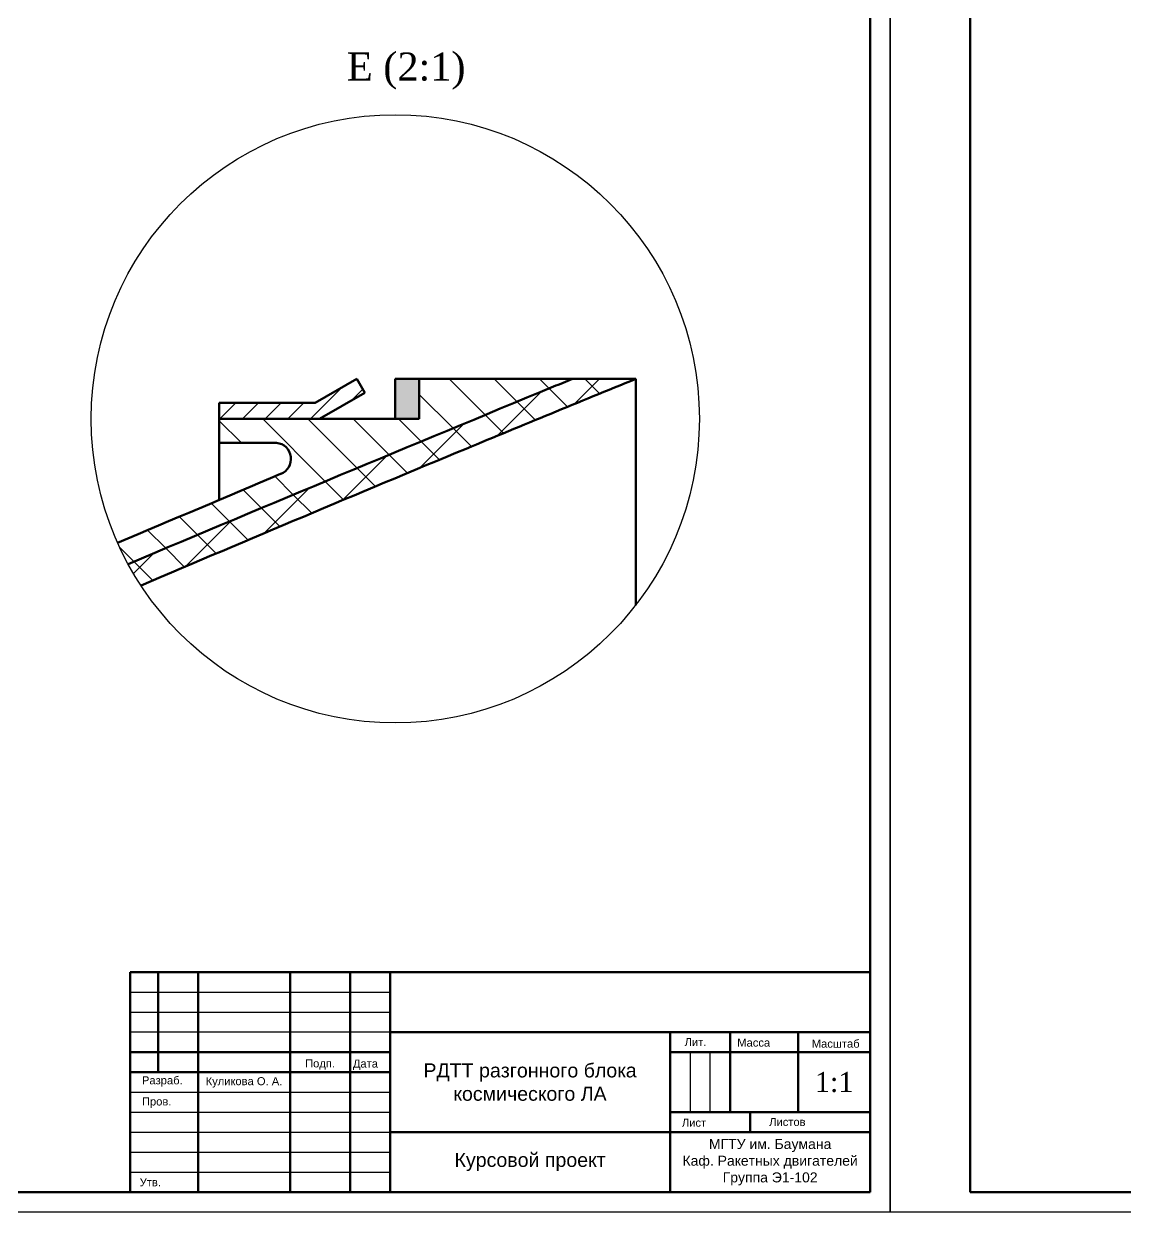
# Paper-space layout 'Лист1' of a CAD drawing. Header units: millimetres. Extents: x -4940 to -1389, y -1786 to 3462.
# Drawn here: x -2633.1 to -2357.8, y -970.2 to -673.2 of the extents above; entities that cross this region are included whole.
import ezdxf

# ---------------------------------------------------------------- set-up
doc = ezdxf.new("R2010")
doc.units = ezdxf.units.MM

psp = doc.layouts.new('Лист1')

# ---------------------------------------------------------------- hatches: boundary and pattern name
h = psp.add_hatch()
h.set_pattern_fill('_USER', color=5, scale=8, angle=315, style=0, pattern_type=0)
h.set_pattern_definition([(315, (5479.4404, 7512.189), (5.656854, 5.656854), [])])
edge = h.paths.add_edge_path()
edge.add_line((-2607.041, -808.23), (-2607.19, -808.293))
edge.add_line((-2607.19, -808.293), (-2606.638, -808.06))
edge.add_line((-2606.638, -808.06), (-2606.086, -807.827))
edge.add_line((-2606.086, -807.827), (-2605.534, -807.595))
edge.add_line((-2605.534, -807.595), (-2604.981, -807.362))
edge.add_line((-2604.981, -807.362), (-2604.429, -807.13))
edge.add_line((-2604.429, -807.13), (-2603.877, -806.898))
edge.add_line((-2603.877, -806.898), (-2603.325, -806.665))
edge.add_line((-2603.325, -806.665), (-2602.773, -806.433))
edge.add_line((-2602.773, -806.433), (-2602.22, -806.2))
edge.add_line((-2602.22, -806.2), (-2601.668, -805.968))
edge.add_line((-2601.668, -805.968), (-2601.116, -805.736))
edge.add_line((-2601.116, -805.736), (-2600.563, -805.503))
edge.add_line((-2600.563, -805.503), (-2600.011, -805.271))
edge.add_line((-2600.011, -805.271), (-2599.459, -805.039))
edge.add_line((-2599.459, -805.039), (-2598.907, -804.806))
edge.add_line((-2598.907, -804.806), (-2598.354, -804.574))
edge.add_line((-2598.354, -804.574), (-2597.802, -804.342))
edge.add_line((-2597.802, -804.342), (-2597.25, -804.11))
edge.add_line((-2597.25, -804.11), (-2596.697, -803.878))
edge.add_line((-2596.697, -803.878), (-2596.145, -803.645))
edge.add_line((-2596.145, -803.645), (-2595.592, -803.413))
edge.add_line((-2595.592, -803.413), (-2595.04, -803.181))
edge.add_line((-2595.04, -803.181), (-2594.488, -802.949))
edge.add_line((-2594.488, -802.949), (-2593.935, -802.717))
edge.add_line((-2593.935, -802.717), (-2593.383, -802.485))
edge.add_line((-2593.383, -802.485), (-2592.83, -802.253))
edge.add_line((-2592.83, -802.253), (-2592.278, -802.021))
edge.add_line((-2592.278, -802.021), (-2591.726, -801.789))
edge.add_line((-2591.726, -801.789), (-2591.173, -801.557))
edge.add_line((-2591.173, -801.557), (-2590.621, -801.325))
edge.add_line((-2590.621, -801.325), (-2590.068, -801.093))
edge.add_line((-2590.068, -801.093), (-2589.516, -800.861))
edge.add_line((-2589.516, -800.861), (-2588.963, -800.629))
edge.add_line((-2588.963, -800.629), (-2588.411, -800.397))
edge.add_line((-2588.411, -800.397), (-2587.858, -800.165))
edge.add_line((-2587.858, -800.165), (-2587.305, -799.934))
edge.add_line((-2587.305, -799.934), (-2586.753, -799.702))
edge.add_line((-2586.753, -799.702), (-2586.2, -799.47))
edge.add_line((-2586.2, -799.47), (-2585.648, -799.238))
edge.add_line((-2585.648, -799.238), (-2585.095, -799.006))
edge.add_line((-2585.095, -799.006), (-2584.543, -798.775))
edge.add_line((-2584.543, -798.775), (-2583.99, -798.543))
edge.add_line((-2583.99, -798.543), (-2583.437, -798.311))
edge.add_line((-2583.437, -798.311), (-2582.885, -798.08))
edge.add_line((-2582.885, -798.08), (-2582.332, -797.848))
edge.add_line((-2582.332, -797.848), (-2581.779, -797.616))
edge.add_line((-2581.779, -797.616), (-2581.227, -797.385))
edge.add_line((-2581.227, -797.385), (-2580.674, -797.153))
edge.add_line((-2580.674, -797.153), (-2580.121, -796.922))
edge.add_line((-2580.121, -796.922), (-2579.569, -796.69))
edge.add_line((-2579.569, -796.69), (-2579.016, -796.459))
edge.add_line((-2579.016, -796.459), (-2578.463, -796.227))
edge.add_line((-2578.463, -796.227), (-2577.91, -795.996))
edge.add_line((-2577.91, -795.996), (-2577.358, -795.764))
edge.add_line((-2577.358, -795.764), (-2576.805, -795.533))
edge.add_line((-2576.805, -795.533), (-2576.252, -795.301))
edge.add_line((-2576.252, -795.301), (-2575.699, -795.07))
edge.add_line((-2575.699, -795.07), (-2575.147, -794.838))
edge.add_line((-2575.147, -794.838), (-2574.594, -794.607))
edge.add_line((-2574.594, -794.607), (-2574.041, -794.376))
edge.add_line((-2574.041, -794.376), (-2573.488, -794.144))
edge.add_line((-2573.488, -794.144), (-2572.935, -793.913))
edge.add_line((-2572.935, -793.913), (-2572.382, -793.682))
edge.add_line((-2572.382, -793.682), (-2571.83, -793.45))
edge.add_line((-2571.83, -793.45), (-2571.277, -793.219))
edge.add_line((-2571.277, -793.219), (-2570.724, -792.988))
edge.add_line((-2570.724, -792.988), (-2570.171, -792.757))
edge.add_line((-2570.171, -792.757), (-2569.618, -792.526))
edge.add_line((-2569.618, -792.526), (-2569.065, -792.294))
edge.add_line((-2569.065, -792.294), (-2568.512, -792.063))
edge.add_line((-2568.512, -792.063), (-2567.959, -791.832))
edge.add_line((-2567.959, -791.832), (-2567.406, -791.601))
edge.add_line((-2567.406, -791.601), (-2566.853, -791.37))
edge.add_line((-2566.853, -791.37), (-2566.3, -791.139))
edge.add_line((-2566.3, -791.139), (-2565.747, -790.908))
edge.add_line((-2565.747, -790.908), (-2565.194, -790.677))
edge.add_line((-2565.194, -790.677), (-2564.641, -790.446))
edge.add_line((-2564.641, -790.446), (-2564.088, -790.215))
edge.add_line((-2564.088, -790.215), (-2563.535, -789.984))
edge.add_line((-2563.535, -789.984), (-2562.982, -789.753))
edge.add_line((-2562.982, -789.753), (-2562.429, -789.522))
edge.add_line((-2562.429, -789.522), (-2561.876, -789.291))
edge.add_line((-2561.876, -789.291), (-2561.323, -789.06))
edge.add_line((-2561.323, -789.06), (-2560.77, -788.829))
edge.add_line((-2560.77, -788.829), (-2560.217, -788.598))
edge.add_line((-2560.217, -788.598), (-2559.664, -788.368))
edge.add_line((-2559.664, -788.368), (-2559.111, -788.137))
edge.add_line((-2559.111, -788.137), (-2558.558, -787.906))
edge.add_line((-2558.558, -787.906), (-2558.004, -787.675))
edge.add_line((-2558.004, -787.675), (-2557.451, -787.445))
edge.add_line((-2557.451, -787.445), (-2556.898, -787.214))
edge.add_line((-2556.898, -787.214), (-2556.345, -786.983))
edge.add_line((-2556.345, -786.983), (-2555.792, -786.752))
edge.add_line((-2555.792, -786.752), (-2555.238, -786.522))
edge.add_line((-2555.238, -786.522), (-2554.685, -786.291))
edge.add_line((-2554.685, -786.291), (-2554.132, -786.06))
edge.add_line((-2554.132, -786.06), (-2553.579, -785.83))
edge.add_line((-2553.579, -785.83), (-2553.026, -785.599))
edge.add_line((-2553.026, -785.599), (-2552.472, -785.369))
edge.add_line((-2552.472, -785.369), (-2551.919, -785.138))
edge.add_line((-2551.919, -785.138), (-2551.366, -784.908))
edge.add_line((-2551.366, -784.908), (-2550.812, -784.677))
edge.add_line((-2550.812, -784.677), (-2550.259, -784.447))
edge.add_line((-2550.259, -784.447), (-2549.706, -784.216))
edge.add_line((-2549.706, -784.216), (-2549.153, -783.986))
edge.add_line((-2549.153, -783.986), (-2548.599, -783.755))
edge.add_line((-2548.599, -783.755), (-2548.046, -783.525))
edge.add_line((-2548.046, -783.525), (-2547.493, -783.294))
edge.add_line((-2547.493, -783.294), (-2546.939, -783.064))
edge.add_line((-2546.939, -783.064), (-2546.386, -782.834))
edge.add_line((-2546.386, -782.834), (-2545.832, -782.603))
edge.add_line((-2545.832, -782.603), (-2545.279, -782.373))
edge.add_line((-2545.279, -782.373), (-2544.726, -782.143))
edge.add_line((-2544.726, -782.143), (-2544.172, -781.912))
edge.add_line((-2544.172, -781.912), (-2543.619, -781.682))
edge.add_line((-2543.619, -781.682), (-2543.065, -781.452))
edge.add_line((-2543.065, -781.452), (-2542.512, -781.222))
edge.add_line((-2542.512, -781.222), (-2541.958, -780.991))
edge.add_line((-2541.958, -780.991), (-2541.405, -780.761))
edge.add_line((-2541.405, -780.761), (-2540.851, -780.531))
edge.add_line((-2540.851, -780.531), (-2540.298, -780.301))
edge.add_line((-2540.298, -780.301), (-2539.744, -780.071))
edge.add_line((-2539.744, -780.071), (-2539.191, -779.841))
edge.add_line((-2539.191, -779.841), (-2538.637, -779.611))
edge.add_line((-2538.637, -779.611), (-2538.084, -779.381))
edge.add_line((-2538.084, -779.381), (-2537.53, -779.15))
edge.add_line((-2537.53, -779.15), (-2536.977, -778.92))
edge.add_line((-2536.977, -778.92), (-2536.423, -778.69))
edge.add_line((-2536.423, -778.69), (-2535.869, -778.46))
edge.add_line((-2535.869, -778.46), (-2535.316, -778.23))
edge.add_line((-2535.316, -778.23), (-2534.762, -778.001))
edge.add_line((-2534.762, -778.001), (-2534.209, -777.771))
edge.add_line((-2534.209, -777.771), (-2533.655, -777.541))
edge.add_line((-2533.655, -777.541), (-2533.101, -777.311))
edge.add_line((-2533.101, -777.311), (-2532.548, -777.081))
edge.add_line((-2532.548, -777.081), (-2531.994, -776.851))
edge.add_line((-2531.994, -776.851), (-2531.44, -776.621))
edge.add_line((-2531.44, -776.621), (-2530.887, -776.391))
edge.add_line((-2530.887, -776.391), (-2530.333, -776.162))
edge.add_line((-2530.333, -776.162), (-2529.779, -775.932))
edge.add_line((-2529.779, -775.932), (-2529.225, -775.702))
edge.add_line((-2529.225, -775.702), (-2528.672, -775.472))
edge.add_line((-2528.672, -775.472), (-2528.118, -775.243))
edge.add_line((-2528.118, -775.243), (-2527.564, -775.013))
edge.add_line((-2527.564, -775.013), (-2527.01, -774.783))
edge.add_line((-2527.01, -774.783), (-2526.457, -774.554))
edge.add_line((-2526.457, -774.554), (-2525.903, -774.324))
edge.add_line((-2525.903, -774.324), (-2525.349, -774.094))
edge.add_line((-2525.349, -774.094), (-2524.795, -773.865))
edge.add_line((-2524.795, -773.865), (-2524.241, -773.635))
edge.add_line((-2524.241, -773.635), (-2523.687, -773.405))
edge.add_line((-2523.687, -773.405), (-2523.134, -773.176))
edge.add_line((-2523.134, -773.176), (-2522.58, -772.946))
edge.add_line((-2522.58, -772.946), (-2522.026, -772.717))
edge.add_line((-2522.026, -772.717), (-2521.472, -772.487))
edge.add_line((-2521.472, -772.487), (-2520.918, -772.258))
edge.add_line((-2520.918, -772.258), (-2520.364, -772.028))
edge.add_line((-2520.364, -772.028), (-2519.81, -771.799))
edge.add_line((-2519.81, -771.799), (-2519.256, -771.57))
edge.add_line((-2519.256, -771.57), (-2518.702, -771.34))
edge.add_line((-2518.702, -771.34), (-2518.148, -771.111))
edge.add_line((-2518.148, -771.111), (-2517.594, -770.881))
edge.add_line((-2517.594, -770.881), (-2517.04, -770.652))
edge.add_line((-2517.04, -770.652), (-2516.486, -770.423))
edge.add_line((-2516.486, -770.423), (-2515.932, -770.193))
edge.add_line((-2515.932, -770.193), (-2515.378, -769.964))
edge.add_line((-2515.378, -769.964), (-2514.824, -769.735))
edge.add_line((-2514.824, -769.735), (-2514.27, -769.506))
edge.add_line((-2514.27, -769.506), (-2513.716, -769.276))
edge.add_line((-2513.716, -769.276), (-2513.162, -769.047))
edge.add_line((-2513.162, -769.047), (-2512.608, -768.818))
edge.add_line((-2512.608, -768.818), (-2512.054, -768.589))
edge.add_line((-2512.054, -768.589), (-2511.5, -768.36))
edge.add_line((-2511.5, -768.36), (-2510.946, -768.13))
edge.add_line((-2510.946, -768.13), (-2510.392, -767.901))
edge.add_line((-2510.392, -767.901), (-2509.838, -767.672))
edge.add_line((-2509.838, -767.672), (-2509.284, -767.443))
edge.add_line((-2509.284, -767.443), (-2508.729, -767.214))
edge.add_line((-2508.729, -767.214), (-2508.175, -766.985))
edge.add_line((-2508.175, -766.985), (-2507.621, -766.756))
edge.add_line((-2507.621, -766.756), (-2507.067, -766.527))
edge.add_line((-2507.067, -766.527), (-2506.513, -766.298))
edge.add_line((-2506.513, -766.298), (-2505.958, -766.069))
edge.add_line((-2505.958, -766.069), (-2505.404, -765.84))
edge.add_line((-2505.404, -765.84), (-2504.85, -765.611))
edge.add_line((-2504.85, -765.611), (-2504.296, -765.382))
edge.add_line((-2504.296, -765.382), (-2503.742, -765.153))
edge.add_line((-2503.742, -765.153), (-2503.187, -764.924))
edge.add_line((-2503.187, -764.924), (-2502.633, -764.696))
edge.add_line((-2502.633, -764.696), (-2502.079, -764.467))
edge.add_line((-2502.079, -764.467), (-2501.524, -764.238))
edge.add_line((-2501.524, -764.238), (-2500.97, -764.009))
edge.add_line((-2500.97, -764.009), (-2500.416, -763.78))
edge.add_line((-2500.416, -763.78), (-2499.861, -763.552))
edge.add_line((-2499.861, -763.552), (-2499.307, -763.323))
edge.add_line((-2499.307, -763.323), (-2498.753, -763.094))
edge.add_line((-2498.753, -763.094), (-2498.198, -762.865))
edge.add_line((-2498.198, -762.865), (-2497.644, -762.637))
edge.add_line((-2497.644, -762.637), (-2497.09, -762.408))
edge.add_line((-2497.09, -762.408), (-2496.535, -762.179))
edge.add_line((-2496.535, -762.179), (-2495.981, -761.951))
edge.add_line((-2495.981, -761.951), (-2534.259, -761.951))
edge.add_line((-2534.259, -761.951), (-2534.259, -771.951))
edge.add_line((-2534.259, -771.951), (-2584.259, -771.951))
edge.add_line((-2584.259, -771.951), (-2584.259, -777.951))
edge.add_line((-2584.259, -777.951), (-2569.969, -777.951))
edge.add_arc((-2570.353, -781.951), 4.018, -69.02114, 84.51367, ccw=False)
edge.add_line((-2568.915, -785.703), (-2568.975, -785.728))
edge.add_line((-2568.975, -785.728), (-2569.035, -785.754))
edge.add_line((-2569.035, -785.754), (-2569.095, -785.779))
edge.add_line((-2569.095, -785.779), (-2569.154, -785.804))
edge.add_line((-2569.154, -785.804), (-2569.214, -785.83))
edge.add_line((-2569.214, -785.83), (-2569.274, -785.855))
edge.add_line((-2569.274, -785.855), (-2569.334, -785.881))
edge.add_line((-2569.334, -785.881), (-2569.394, -785.906))
edge.add_line((-2569.394, -785.906), (-2569.454, -785.931))
edge.add_line((-2569.454, -785.931), (-2569.514, -785.957))
edge.add_line((-2569.514, -785.957), (-2569.574, -785.982))
edge.add_line((-2569.574, -785.982), (-2569.634, -786.008))
edge.add_line((-2569.634, -786.008), (-2569.694, -786.033))
edge.add_line((-2569.694, -786.033), (-2569.754, -786.059))
edge.add_line((-2569.754, -786.059), (-2569.814, -786.084))
edge.add_line((-2569.814, -786.084), (-2569.874, -786.109))
edge.add_line((-2569.874, -786.109), (-2569.933, -786.135))
edge.add_line((-2569.933, -786.135), (-2569.993, -786.16))
edge.add_line((-2569.993, -786.16), (-2570.053, -786.186))
edge.add_line((-2570.053, -786.186), (-2570.113, -786.211))
edge.add_line((-2570.113, -786.211), (-2570.173, -786.236))
edge.add_line((-2570.173, -786.236), (-2570.233, -786.262))
edge.add_line((-2570.233, -786.262), (-2570.293, -786.287))
edge.add_line((-2570.293, -786.287), (-2570.353, -786.313))
edge.add_line((-2570.353, -786.313), (-2570.413, -786.338))
edge.add_line((-2570.413, -786.338), (-2570.473, -786.364))
edge.add_line((-2570.473, -786.364), (-2570.533, -786.389))
edge.add_line((-2570.533, -786.389), (-2570.593, -786.414))
edge.add_line((-2570.593, -786.414), (-2570.653, -786.44))
edge.add_line((-2570.653, -786.44), (-2570.712, -786.465))
edge.add_line((-2570.712, -786.465), (-2570.772, -786.491))
edge.add_line((-2570.772, -786.491), (-2570.832, -786.516))
edge.add_line((-2570.832, -786.516), (-2570.892, -786.541))
edge.add_line((-2570.892, -786.541), (-2570.952, -786.567))
edge.add_line((-2570.952, -786.567), (-2571.012, -786.592))
edge.add_line((-2571.012, -786.592), (-2571.072, -786.618))
edge.add_line((-2571.072, -786.618), (-2571.132, -786.643))
edge.add_line((-2571.132, -786.643), (-2571.192, -786.668))
edge.add_line((-2571.192, -786.668), (-2571.252, -786.694))
edge.add_line((-2571.252, -786.694), (-2571.312, -786.719))
edge.add_line((-2571.312, -786.719), (-2571.372, -786.745))
edge.add_line((-2571.372, -786.745), (-2571.432, -786.77))
edge.add_line((-2571.432, -786.77), (-2571.492, -786.795))
edge.add_line((-2571.492, -786.795), (-2571.551, -786.821))
edge.add_line((-2571.551, -786.821), (-2571.611, -786.846))
edge.add_line((-2571.611, -786.846), (-2571.671, -786.872))
edge.add_line((-2571.671, -786.872), (-2571.731, -786.897))
edge.add_line((-2571.731, -786.897), (-2571.791, -786.922))
edge.add_line((-2571.791, -786.922), (-2571.851, -786.948))
edge.add_line((-2571.851, -786.948), (-2571.911, -786.973))
edge.add_line((-2571.911, -786.973), (-2571.971, -786.999))
edge.add_line((-2571.971, -786.999), (-2572.031, -787.024))
edge.add_line((-2572.031, -787.024), (-2572.091, -787.049))
edge.add_line((-2572.091, -787.049), (-2572.151, -787.075))
edge.add_line((-2572.151, -787.075), (-2572.211, -787.1))
edge.add_line((-2572.211, -787.1), (-2572.271, -787.126))
edge.add_line((-2572.271, -787.126), (-2572.331, -787.151))
edge.add_line((-2572.331, -787.151), (-2572.39, -787.176))
edge.add_line((-2572.39, -787.176), (-2572.45, -787.202))
edge.add_line((-2572.45, -787.202), (-2572.51, -787.227))
edge.add_line((-2572.51, -787.227), (-2572.57, -787.253))
edge.add_line((-2572.57, -787.253), (-2572.63, -787.278))
edge.add_line((-2572.63, -787.278), (-2572.69, -787.303))
edge.add_line((-2572.69, -787.303), (-2572.75, -787.329))
edge.add_line((-2572.75, -787.329), (-2572.81, -787.354))
edge.add_line((-2572.81, -787.354), (-2572.87, -787.38))
edge.add_line((-2572.87, -787.38), (-2572.93, -787.405))
edge.add_line((-2572.93, -787.405), (-2572.99, -787.43))
edge.add_line((-2572.99, -787.43), (-2573.05, -787.456))
edge.add_line((-2573.05, -787.456), (-2573.11, -787.481))
edge.add_line((-2573.11, -787.481), (-2573.17, -787.507))
edge.add_line((-2573.17, -787.507), (-2573.229, -787.532))
edge.add_line((-2573.229, -787.532), (-2573.289, -787.557))
edge.add_line((-2573.289, -787.557), (-2573.349, -787.583))
edge.add_line((-2573.349, -787.583), (-2573.409, -787.608))
edge.add_line((-2573.409, -787.608), (-2573.469, -787.634))
edge.add_line((-2573.469, -787.634), (-2573.529, -787.659))
edge.add_line((-2573.529, -787.659), (-2573.589, -787.684))
edge.add_line((-2573.589, -787.684), (-2573.649, -787.71))
edge.add_line((-2573.649, -787.71), (-2573.709, -787.735))
edge.add_line((-2573.709, -787.735), (-2573.769, -787.761))
edge.add_line((-2573.769, -787.761), (-2573.829, -787.786))
edge.add_line((-2573.829, -787.786), (-2573.889, -787.811))
edge.add_line((-2573.889, -787.811), (-2573.949, -787.837))
edge.add_line((-2573.949, -787.837), (-2574.009, -787.862))
edge.add_line((-2574.009, -787.862), (-2574.069, -787.888))
edge.add_line((-2574.069, -787.888), (-2574.128, -787.913))
edge.add_line((-2574.128, -787.913), (-2574.188, -787.938))
edge.add_line((-2574.188, -787.938), (-2574.248, -787.964))
edge.add_line((-2574.248, -787.964), (-2574.308, -787.989))
edge.add_line((-2574.308, -787.989), (-2574.368, -788.014))
edge.add_line((-2574.368, -788.014), (-2574.428, -788.04))
edge.add_line((-2574.428, -788.04), (-2574.488, -788.065))
edge.add_line((-2574.488, -788.065), (-2574.548, -788.091))
edge.add_line((-2574.548, -788.091), (-2574.608, -788.116))
edge.add_line((-2574.608, -788.116), (-2574.668, -788.141))
edge.add_line((-2574.668, -788.141), (-2574.728, -788.167))
edge.add_line((-2574.728, -788.167), (-2574.788, -788.192))
edge.add_line((-2574.788, -788.192), (-2574.848, -788.218))
edge.add_line((-2574.848, -788.218), (-2574.908, -788.243))
edge.add_line((-2574.908, -788.243), (-2574.968, -788.268))
edge.add_line((-2574.968, -788.268), (-2575.028, -788.294))
edge.add_line((-2575.028, -788.294), (-2575.087, -788.319))
edge.add_line((-2575.087, -788.319), (-2575.147, -788.344))
edge.add_line((-2575.147, -788.344), (-2575.207, -788.37))
edge.add_line((-2575.207, -788.37), (-2575.267, -788.395))
edge.add_line((-2575.267, -788.395), (-2575.327, -788.421))
edge.add_line((-2575.327, -788.421), (-2575.387, -788.446))
edge.add_line((-2575.387, -788.446), (-2575.447, -788.471))
edge.add_line((-2575.447, -788.471), (-2575.507, -788.497))
edge.add_line((-2575.507, -788.497), (-2575.567, -788.522))
edge.add_line((-2575.567, -788.522), (-2575.627, -788.547))
edge.add_line((-2575.627, -788.547), (-2575.687, -788.573))
edge.add_line((-2575.687, -788.573), (-2575.747, -788.598))
edge.add_line((-2575.747, -788.598), (-2575.807, -788.624))
edge.add_line((-2575.807, -788.624), (-2575.867, -788.649))
edge.add_line((-2575.867, -788.649), (-2575.927, -788.674))
edge.add_line((-2575.927, -788.674), (-2575.987, -788.7))
edge.add_line((-2575.987, -788.7), (-2576.046, -788.725))
edge.add_line((-2576.046, -788.725), (-2576.106, -788.751))
edge.add_line((-2576.106, -788.751), (-2576.166, -788.776))
edge.add_line((-2576.166, -788.776), (-2576.226, -788.801))
edge.add_line((-2576.226, -788.801), (-2576.286, -788.827))
edge.add_line((-2576.286, -788.827), (-2576.346, -788.852))
edge.add_line((-2576.346, -788.852), (-2576.406, -788.877))
edge.add_line((-2576.406, -788.877), (-2576.466, -788.903))
edge.add_line((-2576.466, -788.903), (-2576.526, -788.928))
edge.add_line((-2576.526, -788.928), (-2576.586, -788.954))
edge.add_line((-2576.586, -788.954), (-2576.646, -788.979))
edge.add_line((-2576.646, -788.979), (-2576.706, -789.004))
edge.add_line((-2576.706, -789.004), (-2576.766, -789.03))
edge.add_line((-2576.766, -789.03), (-2576.826, -789.055))
edge.add_line((-2576.826, -789.055), (-2576.886, -789.08))
edge.add_line((-2576.886, -789.08), (-2576.946, -789.106))
edge.add_line((-2576.946, -789.106), (-2577.006, -789.131))
edge.add_line((-2577.006, -789.131), (-2577.065, -789.157))
edge.add_line((-2577.065, -789.157), (-2577.125, -789.182))
edge.add_line((-2577.125, -789.182), (-2577.185, -789.207))
edge.add_line((-2577.185, -789.207), (-2577.245, -789.233))
edge.add_line((-2577.245, -789.233), (-2577.305, -789.258))
edge.add_line((-2577.305, -789.258), (-2577.365, -789.283))
edge.add_line((-2577.365, -789.283), (-2577.425, -789.309))
edge.add_line((-2577.425, -789.309), (-2577.485, -789.334))
edge.add_line((-2577.485, -789.334), (-2577.545, -789.359))
edge.add_line((-2577.545, -789.359), (-2577.605, -789.385))
edge.add_line((-2577.605, -789.385), (-2577.665, -789.41))
edge.add_line((-2577.665, -789.41), (-2577.725, -789.436))
edge.add_line((-2577.725, -789.436), (-2577.785, -789.461))
edge.add_line((-2577.785, -789.461), (-2577.845, -789.486))
edge.add_line((-2577.845, -789.486), (-2577.905, -789.512))
edge.add_line((-2577.905, -789.512), (-2577.965, -789.537))
edge.add_line((-2577.965, -789.537), (-2578.025, -789.562))
edge.add_line((-2578.025, -789.562), (-2578.085, -789.588))
edge.add_line((-2578.085, -789.588), (-2578.144, -789.613))
edge.add_line((-2578.144, -789.613), (-2578.204, -789.639))
edge.add_line((-2578.204, -789.639), (-2578.264, -789.664))
edge.add_line((-2578.264, -789.664), (-2578.324, -789.689))
edge.add_line((-2578.324, -789.689), (-2578.384, -789.715))
edge.add_line((-2578.384, -789.715), (-2578.444, -789.74))
edge.add_line((-2578.444, -789.74), (-2578.504, -789.765))
edge.add_line((-2578.504, -789.765), (-2578.564, -789.791))
edge.add_line((-2578.564, -789.791), (-2578.624, -789.816))
edge.add_line((-2578.624, -789.816), (-2578.684, -789.841))
edge.add_line((-2578.684, -789.841), (-2578.744, -789.867))
edge.add_line((-2578.744, -789.867), (-2578.804, -789.892))
edge.add_line((-2578.804, -789.892), (-2578.864, -789.918))
edge.add_line((-2578.864, -789.918), (-2578.924, -789.943))
edge.add_line((-2578.924, -789.943), (-2578.984, -789.968))
edge.add_line((-2578.984, -789.968), (-2579.044, -789.994))
edge.add_line((-2579.044, -789.994), (-2579.104, -790.019))
edge.add_line((-2579.104, -790.019), (-2579.164, -790.044))
edge.add_line((-2579.164, -790.044), (-2579.223, -790.07))
edge.add_line((-2579.223, -790.07), (-2579.283, -790.095))
edge.add_line((-2579.283, -790.095), (-2579.343, -790.12))
edge.add_line((-2579.343, -790.12), (-2579.403, -790.146))
edge.add_line((-2579.403, -790.146), (-2579.463, -790.171))
edge.add_line((-2579.463, -790.171), (-2579.523, -790.196))
edge.add_line((-2579.523, -790.196), (-2579.583, -790.222))
edge.add_line((-2579.583, -790.222), (-2579.643, -790.247))
edge.add_line((-2579.643, -790.247), (-2579.703, -790.273))
edge.add_line((-2579.703, -790.273), (-2579.763, -790.298))
edge.add_line((-2579.763, -790.298), (-2579.823, -790.323))
edge.add_line((-2579.823, -790.323), (-2579.883, -790.349))
edge.add_line((-2579.883, -790.349), (-2579.943, -790.374))
edge.add_line((-2579.943, -790.374), (-2580.003, -790.399))
edge.add_line((-2580.003, -790.399), (-2580.063, -790.425))
edge.add_line((-2580.063, -790.425), (-2580.123, -790.45))
edge.add_line((-2580.123, -790.45), (-2580.183, -790.475))
edge.add_line((-2580.183, -790.475), (-2580.243, -790.501))
edge.add_line((-2580.243, -790.501), (-2580.303, -790.526))
edge.add_line((-2580.303, -790.526), (-2580.362, -790.551))
edge.add_line((-2580.362, -790.551), (-2580.422, -790.577))
edge.add_line((-2580.422, -790.577), (-2580.482, -790.602))
edge.add_line((-2580.482, -790.602), (-2580.542, -790.628))
edge.add_line((-2580.542, -790.628), (-2580.602, -790.653))
edge.add_line((-2580.602, -790.653), (-2580.662, -790.678))
edge.add_line((-2580.662, -790.678), (-2580.722, -790.704))
edge.add_line((-2580.722, -790.704), (-2580.782, -790.729))
edge.add_line((-2580.782, -790.729), (-2580.842, -790.754))
edge.add_line((-2580.842, -790.754), (-2580.902, -790.78))
edge.add_line((-2580.902, -790.78), (-2580.962, -790.805))
edge.add_line((-2580.962, -790.805), (-2581.022, -790.83))
edge.add_line((-2581.022, -790.83), (-2581.082, -790.856))
edge.add_line((-2581.082, -790.856), (-2581.142, -790.881))
edge.add_line((-2581.142, -790.881), (-2581.202, -790.906))
edge.add_line((-2581.202, -790.906), (-2581.262, -790.932))
edge.add_line((-2581.262, -790.932), (-2581.322, -790.957))
edge.add_line((-2581.322, -790.957), (-2581.382, -790.982))
edge.add_line((-2581.382, -790.982), (-2581.442, -791.008))
edge.add_line((-2581.442, -791.008), (-2581.502, -791.033))
edge.add_line((-2581.502, -791.033), (-2581.562, -791.058))
edge.add_line((-2581.562, -791.058), (-2581.621, -791.084))
edge.add_line((-2581.621, -791.084), (-2581.681, -791.109))
edge.add_line((-2581.681, -791.109), (-2581.741, -791.135))
edge.add_line((-2581.741, -791.135), (-2581.801, -791.16))
edge.add_line((-2581.801, -791.16), (-2581.861, -791.185))
edge.add_line((-2581.861, -791.185), (-2581.921, -791.211))
edge.add_line((-2581.921, -791.211), (-2581.981, -791.236))
edge.add_line((-2581.981, -791.236), (-2582.041, -791.261))
edge.add_line((-2582.041, -791.261), (-2582.101, -791.287))
edge.add_line((-2582.101, -791.287), (-2582.161, -791.312))
edge.add_line((-2582.161, -791.312), (-2582.221, -791.337))
edge.add_line((-2582.221, -791.337), (-2582.281, -791.363))
edge.add_line((-2582.281, -791.363), (-2582.341, -791.388))
edge.add_line((-2582.341, -791.388), (-2582.401, -791.413))
edge.add_line((-2582.401, -791.413), (-2582.461, -791.439))
edge.add_line((-2582.461, -791.439), (-2582.521, -791.464))
edge.add_line((-2582.521, -791.464), (-2582.581, -791.489))
edge.add_line((-2582.581, -791.489), (-2582.641, -791.515))
edge.add_line((-2582.641, -791.515), (-2582.701, -791.54))
edge.add_line((-2582.701, -791.54), (-2582.761, -791.565))
edge.add_line((-2582.761, -791.565), (-2582.821, -791.591))
edge.add_line((-2582.821, -791.591), (-2582.88, -791.616))
edge.add_line((-2582.88, -791.616), (-2582.94, -791.641))
edge.add_line((-2582.94, -791.641), (-2583, -791.667))
edge.add_line((-2583, -791.667), (-2583.06, -791.692))
edge.add_line((-2583.06, -791.692), (-2583.12, -791.717))
edge.add_line((-2583.12, -791.717), (-2583.18, -791.743))
edge.add_line((-2583.18, -791.743), (-2583.24, -791.768))
edge.add_line((-2583.24, -791.768), (-2583.3, -791.793))
edge.add_line((-2583.3, -791.793), (-2583.36, -791.819))
edge.add_line((-2583.36, -791.819), (-2583.42, -791.844))
edge.add_line((-2583.42, -791.844), (-2583.48, -791.869))
edge.add_line((-2583.48, -791.869), (-2583.54, -791.895))
edge.add_line((-2583.54, -791.895), (-2583.6, -791.92))
edge.add_line((-2583.6, -791.92), (-2583.66, -791.946))
edge.add_line((-2583.66, -791.946), (-2583.72, -791.971))
edge.add_line((-2583.72, -791.971), (-2583.78, -791.996))
edge.add_line((-2583.78, -791.996), (-2583.84, -792.022))
edge.add_line((-2583.84, -792.022), (-2583.9, -792.047))
edge.add_line((-2583.9, -792.047), (-2583.96, -792.072))
edge.add_line((-2583.96, -792.072), (-2584.02, -792.098))
edge.add_line((-2584.02, -792.098), (-2584.08, -792.123))
edge.add_line((-2584.08, -792.123), (-2584.14, -792.148))
edge.add_line((-2584.14, -792.148), (-2584.2, -792.174))
edge.add_line((-2584.2, -792.174), (-2584.259, -792.199))
edge.add_line((-2584.259, -792.199), (-2584.474, -792.289))
edge.add_line((-2584.474, -792.289), (-2584.688, -792.38))
edge.add_line((-2584.688, -792.38), (-2584.902, -792.47))
edge.add_line((-2584.902, -792.47), (-2585.116, -792.561))
edge.add_line((-2585.116, -792.561), (-2585.33, -792.651))
edge.add_line((-2585.33, -792.651), (-2585.544, -792.742))
edge.add_line((-2585.544, -792.742), (-2585.758, -792.832))
edge.add_line((-2585.758, -792.832), (-2585.973, -792.923))
edge.add_line((-2585.973, -792.923), (-2586.187, -793.013))
edge.add_line((-2586.187, -793.013), (-2586.401, -793.104))
edge.add_line((-2586.401, -793.104), (-2586.615, -793.194))
edge.add_line((-2586.615, -793.194), (-2586.829, -793.284))
edge.add_line((-2586.829, -793.284), (-2587.043, -793.375))
edge.add_line((-2587.043, -793.375), (-2587.257, -793.465))
edge.add_line((-2587.257, -793.465), (-2587.472, -793.556))
edge.add_line((-2587.472, -793.556), (-2587.686, -793.646))
edge.add_line((-2587.686, -793.646), (-2587.9, -793.737))
edge.add_line((-2587.9, -793.737), (-2588.114, -793.827))
edge.add_line((-2588.114, -793.827), (-2588.328, -793.917))
edge.add_line((-2588.328, -793.917), (-2588.542, -794.008))
edge.add_line((-2588.542, -794.008), (-2588.756, -794.098))
edge.add_line((-2588.756, -794.098), (-2588.971, -794.189))
edge.add_line((-2588.971, -794.189), (-2589.185, -794.279))
edge.add_line((-2589.185, -794.279), (-2589.399, -794.37))
edge.add_line((-2589.399, -794.37), (-2589.613, -794.46))
edge.add_line((-2589.613, -794.46), (-2589.827, -794.55))
edge.add_line((-2589.827, -794.55), (-2590.041, -794.641))
edge.add_line((-2590.041, -794.641), (-2590.256, -794.731))
edge.add_line((-2590.256, -794.731), (-2590.47, -794.822))
edge.add_line((-2590.47, -794.822), (-2590.684, -794.912))
edge.add_line((-2590.684, -794.912), (-2590.898, -795.002))
edge.add_line((-2590.898, -795.002), (-2591.112, -795.093))
edge.add_line((-2591.112, -795.093), (-2591.326, -795.183))
edge.add_line((-2591.326, -795.183), (-2591.541, -795.273))
edge.add_line((-2591.541, -795.273), (-2591.755, -795.364))
edge.add_line((-2591.755, -795.364), (-2591.969, -795.454))
edge.add_line((-2591.969, -795.454), (-2592.183, -795.545))
edge.add_line((-2592.183, -795.545), (-2592.397, -795.635))
edge.add_line((-2592.397, -795.635), (-2592.611, -795.725))
edge.add_line((-2592.611, -795.725), (-2592.826, -795.816))
edge.add_line((-2592.826, -795.816), (-2593.04, -795.906))
edge.add_line((-2593.04, -795.906), (-2593.254, -795.996))
edge.add_line((-2593.254, -795.996), (-2593.468, -796.087))
edge.add_line((-2593.468, -796.087), (-2593.682, -796.177))
edge.add_line((-2593.682, -796.177), (-2593.896, -796.267))
edge.add_line((-2593.896, -796.267), (-2594.111, -796.358))
edge.add_line((-2594.111, -796.358), (-2594.325, -796.448))
edge.add_line((-2594.325, -796.448), (-2594.539, -796.538))
edge.add_line((-2594.539, -796.538), (-2594.753, -796.629))
edge.add_line((-2594.753, -796.629), (-2594.967, -796.719))
edge.add_line((-2594.967, -796.719), (-2595.182, -796.81))
edge.add_line((-2595.182, -796.81), (-2595.396, -796.9))
edge.add_line((-2595.396, -796.9), (-2595.61, -796.99))
edge.add_line((-2595.61, -796.99), (-2595.824, -797.081))
edge.add_line((-2595.824, -797.081), (-2596.038, -797.171))
edge.add_line((-2596.038, -797.171), (-2596.253, -797.261))
edge.add_line((-2596.253, -797.261), (-2596.467, -797.352))
edge.add_line((-2596.467, -797.352), (-2596.681, -797.442))
edge.add_line((-2596.681, -797.442), (-2596.895, -797.532))
edge.add_line((-2596.895, -797.532), (-2597.109, -797.622))
edge.add_line((-2597.109, -797.622), (-2597.323, -797.713))
edge.add_line((-2597.323, -797.713), (-2597.538, -797.803))
edge.add_line((-2597.538, -797.803), (-2597.752, -797.893))
edge.add_line((-2597.752, -797.893), (-2597.966, -797.984))
edge.add_line((-2597.966, -797.984), (-2598.18, -798.074))
edge.add_line((-2598.18, -798.074), (-2598.394, -798.164))
edge.add_line((-2598.394, -798.164), (-2598.609, -798.255))
edge.add_line((-2598.609, -798.255), (-2598.823, -798.345))
edge.add_line((-2598.823, -798.345), (-2599.037, -798.435))
edge.add_line((-2599.037, -798.435), (-2599.251, -798.526))
edge.add_line((-2599.251, -798.526), (-2599.466, -798.616))
edge.add_line((-2599.466, -798.616), (-2599.68, -798.706))
edge.add_line((-2599.68, -798.706), (-2599.894, -798.796))
edge.add_line((-2599.894, -798.796), (-2600.108, -798.887))
edge.add_line((-2600.108, -798.887), (-2600.322, -798.977))
edge.add_line((-2600.322, -798.977), (-2600.537, -799.067))
edge.add_line((-2600.537, -799.067), (-2600.751, -799.158))
edge.add_line((-2600.751, -799.158), (-2600.965, -799.248))
edge.add_line((-2600.965, -799.248), (-2601.179, -799.338))
edge.add_line((-2601.179, -799.338), (-2601.393, -799.428))
edge.add_line((-2601.393, -799.428), (-2601.608, -799.519))
edge.add_line((-2601.608, -799.519), (-2601.822, -799.609))
edge.add_line((-2601.822, -799.609), (-2602.036, -799.699))
edge.add_line((-2602.036, -799.699), (-2602.25, -799.79))
edge.add_line((-2602.25, -799.79), (-2602.464, -799.88))
edge.add_line((-2602.464, -799.88), (-2602.679, -799.97))
edge.add_line((-2602.679, -799.97), (-2602.893, -800.06))
edge.add_line((-2602.893, -800.06), (-2603.107, -800.151))
edge.add_line((-2603.107, -800.151), (-2603.321, -800.241))
edge.add_line((-2603.321, -800.241), (-2603.536, -800.331))
edge.add_line((-2603.536, -800.331), (-2603.75, -800.421))
edge.add_line((-2603.75, -800.421), (-2603.964, -800.512))
edge.add_line((-2603.964, -800.512), (-2604.178, -800.602))
edge.add_line((-2604.178, -800.602), (-2604.392, -800.692))
edge.add_line((-2604.392, -800.692), (-2604.607, -800.782))
edge.add_line((-2604.607, -800.782), (-2604.821, -800.873))
edge.add_line((-2604.821, -800.873), (-2605.035, -800.963))
edge.add_line((-2605.035, -800.963), (-2605.249, -801.053))
edge.add_line((-2605.249, -801.053), (-2605.464, -801.144))
edge.add_line((-2605.464, -801.144), (-2605.678, -801.234))
edge.add_line((-2605.678, -801.234), (-2605.892, -801.324))
edge.add_line((-2605.892, -801.324), (-2606.106, -801.414))
edge.add_line((-2606.106, -801.414), (-2606.32, -801.505))
edge.add_line((-2606.32, -801.505), (-2606.535, -801.595))
edge.add_line((-2606.535, -801.595), (-2606.749, -801.685))
edge.add_line((-2606.749, -801.685), (-2606.963, -801.775))
edge.add_line((-2606.963, -801.775), (-2607.177, -801.866))
edge.add_line((-2607.177, -801.866), (-2607.392, -801.956))
edge.add_line((-2607.392, -801.956), (-2607.606, -802.046))
edge.add_line((-2607.606, -802.046), (-2607.82, -802.136))
edge.add_line((-2607.82, -802.136), (-2608.034, -802.226))
edge.add_line((-2608.034, -802.226), (-2608.248, -802.317))
edge.add_line((-2608.248, -802.317), (-2608.463, -802.407))
edge.add_line((-2608.463, -802.407), (-2608.677, -802.497))
edge.add_line((-2608.677, -802.497), (-2608.891, -802.587))
edge.add_line((-2608.891, -802.587), (-2609.105, -802.678))
edge.add_line((-2609.105, -802.678), (-2609.32, -802.768))
edge.add_line((-2609.32, -802.768), (-2609.534, -802.858))
edge.add_line((-2609.534, -802.858), (-2609.748, -802.948))
edge.add_line((-2609.748, -802.948), (-2609.962, -803.039))
edge.add_line((-2609.962, -803.039), (-2609.666, -802.914))
edge.add_arc((-2540.259, -771.951), 76, 204.04227, 208.51298)
h = psp.add_hatch()
h.set_pattern_fill('_USER', color=5, scale=8, angle=45, style=0, double=1, pattern_type=0)
h.set_pattern_definition([(45, (5479.4404, 7512.189), (-5.656854, 5.656854), []), (135, (5479.4404, 7512.189), (-5.656854, -5.656854), [])])
edge = h.paths.add_edge_path()
edge.add_arc((-2540.259, -771.951), 76, 208.51302, 213.2513)
edge.add_line((-2603.816, -813.622), (-2603.251, -813.38))
edge.add_line((-2603.251, -813.38), (-2600.798, -812.33))
edge.add_line((-2600.798, -812.33), (-2598.345, -811.281))
edge.add_line((-2598.345, -811.281), (-2595.891, -810.234))
edge.add_line((-2595.891, -810.234), (-2593.437, -809.187))
edge.add_line((-2593.437, -809.187), (-2590.982, -808.141))
edge.add_line((-2590.982, -808.141), (-2588.527, -807.096))
edge.add_line((-2588.527, -807.096), (-2586.072, -806.052))
edge.add_line((-2586.072, -806.052), (-2583.616, -805.009))
edge.add_line((-2583.616, -805.009), (-2581.16, -803.967))
edge.add_line((-2581.16, -803.967), (-2578.703, -802.926))
edge.add_line((-2578.703, -802.926), (-2576.246, -801.885))
edge.add_line((-2576.246, -801.885), (-2573.789, -800.846))
edge.add_line((-2573.789, -800.846), (-2571.331, -799.808))
edge.add_line((-2571.331, -799.808), (-2568.873, -798.77))
edge.add_line((-2568.873, -798.77), (-2566.415, -797.733))
edge.add_line((-2566.415, -797.733), (-2563.956, -796.698))
edge.add_line((-2563.956, -796.698), (-2561.497, -795.663))
edge.add_line((-2561.497, -795.663), (-2559.037, -794.629))
edge.add_line((-2559.037, -794.629), (-2556.577, -793.596))
edge.add_line((-2556.577, -793.596), (-2554.117, -792.563))
edge.add_line((-2554.117, -792.563), (-2551.656, -791.532))
edge.add_line((-2551.656, -791.532), (-2549.195, -790.501))
edge.add_line((-2549.195, -790.501), (-2546.734, -789.472))
edge.add_line((-2546.734, -789.472), (-2544.272, -788.443))
edge.add_line((-2544.272, -788.443), (-2541.81, -787.414))
edge.add_line((-2541.81, -787.414), (-2539.348, -786.387))
edge.add_line((-2539.348, -786.387), (-2536.885, -785.361))
edge.add_line((-2536.885, -785.361), (-2534.422, -784.335))
edge.add_line((-2534.422, -784.335), (-2531.959, -783.31))
edge.add_line((-2531.959, -783.31), (-2529.495, -782.286))
edge.add_line((-2529.495, -782.286), (-2527.031, -781.262))
edge.add_line((-2527.031, -781.262), (-2524.567, -780.24))
edge.add_line((-2524.567, -780.24), (-2522.102, -779.218))
edge.add_line((-2522.102, -779.218), (-2519.637, -778.196))
edge.add_line((-2519.637, -778.196), (-2517.172, -777.176))
edge.add_line((-2517.172, -777.176), (-2514.706, -776.156))
edge.add_line((-2514.706, -776.156), (-2512.241, -775.137))
edge.add_line((-2512.241, -775.137), (-2509.774, -774.119))
edge.add_line((-2509.774, -774.119), (-2507.308, -773.101))
edge.add_line((-2507.308, -773.101), (-2504.841, -772.084))
edge.add_line((-2504.841, -772.084), (-2502.375, -771.068))
edge.add_line((-2502.375, -771.068), (-2499.907, -770.052))
edge.add_line((-2499.907, -770.052), (-2497.44, -769.038))
edge.add_line((-2497.44, -769.038), (-2494.972, -768.023))
edge.add_line((-2494.972, -768.023), (-2492.504, -767.01))
edge.add_line((-2492.504, -767.01), (-2490.036, -765.997))
edge.add_line((-2490.036, -765.997), (-2487.567, -764.984))
edge.add_line((-2487.567, -764.984), (-2485.099, -763.972))
edge.add_line((-2485.099, -763.972), (-2482.63, -762.961))
edge.add_line((-2482.63, -762.961), (-2480.16, -761.951))
edge.add_line((-2480.16, -761.951), (-2495.981, -761.951))
edge.add_line((-2495.981, -761.951), (-2498.281, -762.899))
edge.add_line((-2498.281, -762.899), (-2500.581, -763.849))
edge.add_line((-2500.581, -763.849), (-2502.881, -764.798))
edge.add_line((-2502.881, -764.798), (-2505.181, -765.748))
edge.add_line((-2505.181, -765.748), (-2507.481, -766.698))
edge.add_line((-2507.481, -766.698), (-2509.78, -767.648))
edge.add_line((-2509.78, -767.648), (-2512.079, -768.599))
edge.add_line((-2512.079, -768.599), (-2514.378, -769.55))
edge.add_line((-2514.378, -769.55), (-2516.677, -770.502))
edge.add_line((-2516.677, -770.502), (-2518.976, -771.453))
edge.add_line((-2518.976, -771.453), (-2521.274, -772.405))
edge.add_line((-2521.274, -772.405), (-2523.572, -773.358))
edge.add_line((-2523.572, -773.358), (-2525.87, -774.31))
edge.add_line((-2525.87, -774.31), (-2528.168, -775.263))
edge.add_line((-2528.168, -775.263), (-2530.466, -776.217))
edge.add_line((-2530.466, -776.217), (-2532.763, -777.17))
edge.add_line((-2532.763, -777.17), (-2535.06, -778.124))
edge.add_line((-2535.06, -778.124), (-2537.357, -779.079))
edge.add_line((-2537.357, -779.079), (-2539.654, -780.033))
edge.add_line((-2539.654, -780.033), (-2541.951, -780.988))
edge.add_line((-2541.951, -780.988), (-2544.247, -781.944))
edge.add_line((-2544.247, -781.944), (-2546.544, -782.899))
edge.add_line((-2546.544, -782.899), (-2548.84, -783.855))
edge.add_line((-2548.84, -783.855), (-2551.136, -784.812))
edge.add_line((-2551.136, -784.812), (-2553.431, -785.768))
edge.add_line((-2553.431, -785.768), (-2555.727, -786.725))
edge.add_line((-2555.727, -786.725), (-2558.022, -787.683))
edge.add_line((-2558.022, -787.683), (-2560.317, -788.64))
edge.add_line((-2560.317, -788.64), (-2562.612, -789.598))
edge.add_line((-2562.612, -789.598), (-2564.907, -790.557))
edge.add_line((-2564.907, -790.557), (-2567.201, -791.515))
edge.add_line((-2567.201, -791.515), (-2569.496, -792.474))
edge.add_line((-2569.496, -792.474), (-2571.79, -793.434))
edge.add_line((-2571.79, -793.434), (-2574.084, -794.394))
edge.add_line((-2574.084, -794.394), (-2576.377, -795.354))
edge.add_line((-2576.377, -795.354), (-2578.671, -796.314))
edge.add_line((-2578.671, -796.314), (-2580.964, -797.275))
edge.add_line((-2580.964, -797.275), (-2583.257, -798.236))
edge.add_line((-2583.257, -798.236), (-2585.55, -799.197))
edge.add_line((-2585.55, -799.197), (-2587.843, -800.159))
edge.add_line((-2587.843, -800.159), (-2590.136, -801.121))
edge.add_line((-2590.136, -801.121), (-2592.428, -802.084))
edge.add_line((-2592.428, -802.084), (-2594.72, -803.047))
edge.add_line((-2594.72, -803.047), (-2597.012, -804.01))
edge.add_line((-2597.012, -804.01), (-2599.304, -804.974))
edge.add_line((-2599.304, -804.974), (-2601.596, -805.938))
edge.add_line((-2601.596, -805.938), (-2603.887, -806.902))
edge.add_line((-2603.887, -806.902), (-2606.178, -807.866))
edge.add_line((-2606.178, -807.866), (-2607.041, -808.23))
h = psp.add_hatch()
h.set_pattern_fill('_USER', color=5, scale=4, angle=45, style=0, pattern_type=0)
h.set_pattern_definition([(45, (5479.4404, 7512.1887), (-2.8284271, 2.8284271), [])])
h.paths.add_polyline_path([(-2547.867, -765.415), (-2549.867, -761.951), (-2560.259, -767.951), (-2584.259, -767.951), (-2584.259, -771.951), (-2559.188, -771.951)])
psp.add_hatch(color=5).paths.add_polyline_path([(-2540.259, -771.951), (-2534.259, -771.951), (-2534.259, -761.951), (-2540.259, -761.951)])

# ---------------------------------------------------------------- linework, layer by layer
for p, q in [((-2416.572, -376.218), (-2416.572, -970.218)), ((-2416.572, -970.218), (-2416.572, -376.218)), ((-2606.572, -915.218), (-2541.572, -915.218)), ((-2606.572, -920.218), (-2541.572, -920.218)), ((-2541.572, -925.218), (-2606.572, -925.218)), ((-2466.572, -930.218), (-2466.572, -945.218)), ((-2461.572, -945.218), (-2461.572, -930.218)), ((-2606.572, -940.218), (-2541.572, -940.218)), ((-2606.572, -945.218), (-2541.572, -945.218)), ((-2606.572, -950.218), (-2541.572, -950.218)), ((-2606.572, -955.218), (-2541.572, -955.218)), ((-2606.572, -960.218), (-2541.572, -960.218)), ((-2416.572, -970.218), (-3257.572, -970.218)), ((-1575.572, -970.218), (-2416.572, -970.218))]:
    psp.add_line(p, q)
at = {"lineweight": 60}
for p, q in [((-2421.572, -381.218), (-2421.572, -965.218)), ((-2396.572, -965.218), (-2396.572, -381.218)), ((-2560.259, -767.951), (-2549.867, -761.951)), ((-2549.867, -761.951), (-2547.867, -765.415)), ((-2480.16, -761.951), (-2540.259, -761.951)), ((-2540.259, -771.951), (-2540.259, -761.951)), ((-2534.259, -771.951), (-2534.259, -761.951)), ((-2480.16, -818.47), (-2480.16, -761.951)), ((-2547.867, -765.415), (-2559.188, -771.951)), ((-2584.259, -767.951), (-2584.259, -792.199)), ((-2584.259, -767.951), (-2560.259, -767.951)), ((-2534.259, -771.951), (-2584.259, -771.951)), ((-2584.259, -777.951), (-2569.969, -777.951)), ((-2421.572, -910.218), (-2606.572, -910.218)), ((-2606.572, -910.218), (-2606.572, -965.218)), ((-2599.572, -910.218), (-2599.572, -935.218)), ((-2589.572, -910.218), (-2589.572, -965.218)), ((-2566.572, -965.218), (-2566.572, -910.218)), ((-2551.572, -910.218), (-2551.572, -965.218)), ((-2541.572, -965.218), (-2541.572, -910.218)), ((-2541.572, -925.218), (-2421.572, -925.218)), ((-2471.572, -925.218), (-2471.572, -965.218)), ((-2456.572, -945.218), (-2456.572, -925.218)), ((-2439.572, -925.218), (-2439.572, -945.218)), ((-2606.572, -930.218), (-2541.572, -930.218)), ((-2471.572, -930.218), (-2421.572, -930.218)), ((-2606.572, -935.218), (-2541.572, -935.218)), ((-2471.572, -945.218), (-2421.572, -945.218)), ((-2451.572, -950.218), (-2451.572, -945.218)), ((-2541.572, -950.218), (-2421.572, -950.218)), ((-2421.572, -965.218), (-3237.572, -965.218)), ((-1580.572, -965.218), (-2396.572, -965.218))]:
    psp.add_line(p, q, dxfattribs=at)
at = {"color": 5}
psp.add_line((-2584.259, -767.951), (-2560.259, -767.951), dxfattribs=at)
psp.add_circle((-2540.259, -771.951), 76, dxfattribs=at)
at = {"lineweight": 60}
psp.add_arc((-2570.353, -781.951), 4.018, 290.97886, 84.51367, dxfattribs=at)
for points, knots in [([(-2607.041, -808.23), (-2571.662, -793.329), (-2534.646, -777.902), (-2497.553, -762.599), (-2495.981, -761.951)], [274.2422043, 274.2422043, 274.2422043, 274.2422043, 331.8184068, 334.3660156, 334.3660156, 334.3660156, 334.3660156]), ([(-2603.816, -813.622), (-2576.809, -802.053), (-2535.625, -784.741), (-2494.313, -767.741), (-2480.16, -761.951)], [274.5043682, 274.5043682, 274.5043682, 274.5043682, 318.5761182, 341.5139185, 341.5139185, 341.5139185, 341.5139185])]:
    psp.add_open_spline(points, degree=3, knots=knots, dxfattribs=at)
psp.add_open_spline([(-2609.666, -802.914), (-2596.077, -797.19), (-2582.489, -791.462), (-2568.915, -785.703)], degree=3, dxfattribs=at)

# ---------------------------------------------------------------- texts
at = {"color": 5}
for s, insert, char_height, width, attachment_point in [('{\\fTimes New Roman|b0|i0|c204|p18;\\C256;Е (2:1)}', (-2552.359, -680.397), 7, 29.42881, 1), ('{\\fTimes New Roman|b0|i0|c204|p18;\\C256;1:1}', (-2430.572, -937.718), 5, 17.99999, 5)]:
    psp.add_mtext(s, dxfattribs=dict(at, insert=insert, char_height=char_height, width=width, attachment_point=attachment_point))
for s, insert, char_height, width, attachment_point in [('{\\f@Arial Unicode MS|b0|i0|c204|p34;Лит.}', (-2467.951, -926.674), 2, 9.61108, 1), ('{\\f@Arial Unicode MS|b0|i0|c204|p34;Масса}', (-2454.795, -926.829), 2, 13.11995, 1), ('{\\f@Arial Unicode MS|b0|i0|c204|p34;Масштаб}', (-2436.166, -927.089), 2, 13.11995, 1), ('{\\f@Arial Unicode MS|b0|i0|c204|p34;Подп.}', (-2562.808, -932.033), 2, 13.24036, 1), ('{\\f@Arial Unicode MS|b0|i0|c204|p34;Дата}', (-2550.862, -932.061), 2, 8.55613, 1), ('{\\f@Arial Unicode MS|b0|i0|c204|p34;РДТТ разгонного блока космического ЛА}', (-2506.589, -937.718), 3.5, 69.96548, 5), ('{\\f@Arial Unicode MS|b0|i0|c204|p34;Разраб.}', (-2603.589, -936.249), 2, 13.83335, 1), ('{\\f@Arial Unicode MS|b0|i0|c204|p34;Куликова О. А.}', (-2587.666, -937.769), 2, 22.84715, 4), ('{\\f@Arial Unicode MS|b0|i0|c204|p34;Пров.}', (-2603.591, -941.542), 2, 12.13151, 1), ('{\\f@Arial Unicode MS|b0|i0|c204|p34;Лист }', (-2468.634, -946.841), 2, 9.86053, 1), ('{\\f@Arial Unicode MS|b0|i0|c204|p34;Листов }', (-2446.824, -946.655), 2, 13.11995, 1), ('{\\f@Arial Unicode MS|b0|i0|c204|p34;МГТУ им. Баумана^JКаф. Ракетных двигателей^JГруппа Э1-102}', (-2446.572, -957.718), 2.5, 50, 5), ('{\\f@Arial Unicode MS|b0|i0|c204|p34;Курсовой проект}', (-2506.572, -957.672), 3.5, 70, 5), ('{\\f@Arial Unicode MS|b0|i0|c204|p34;Утв.}', (-2604.156, -961.729), 2, 10.16687, 1)]:
    psp.add_mtext(s, dxfattribs=dict(insert=insert, char_height=char_height, width=width, attachment_point=attachment_point))

doc.saveas('drawing.dxf')
